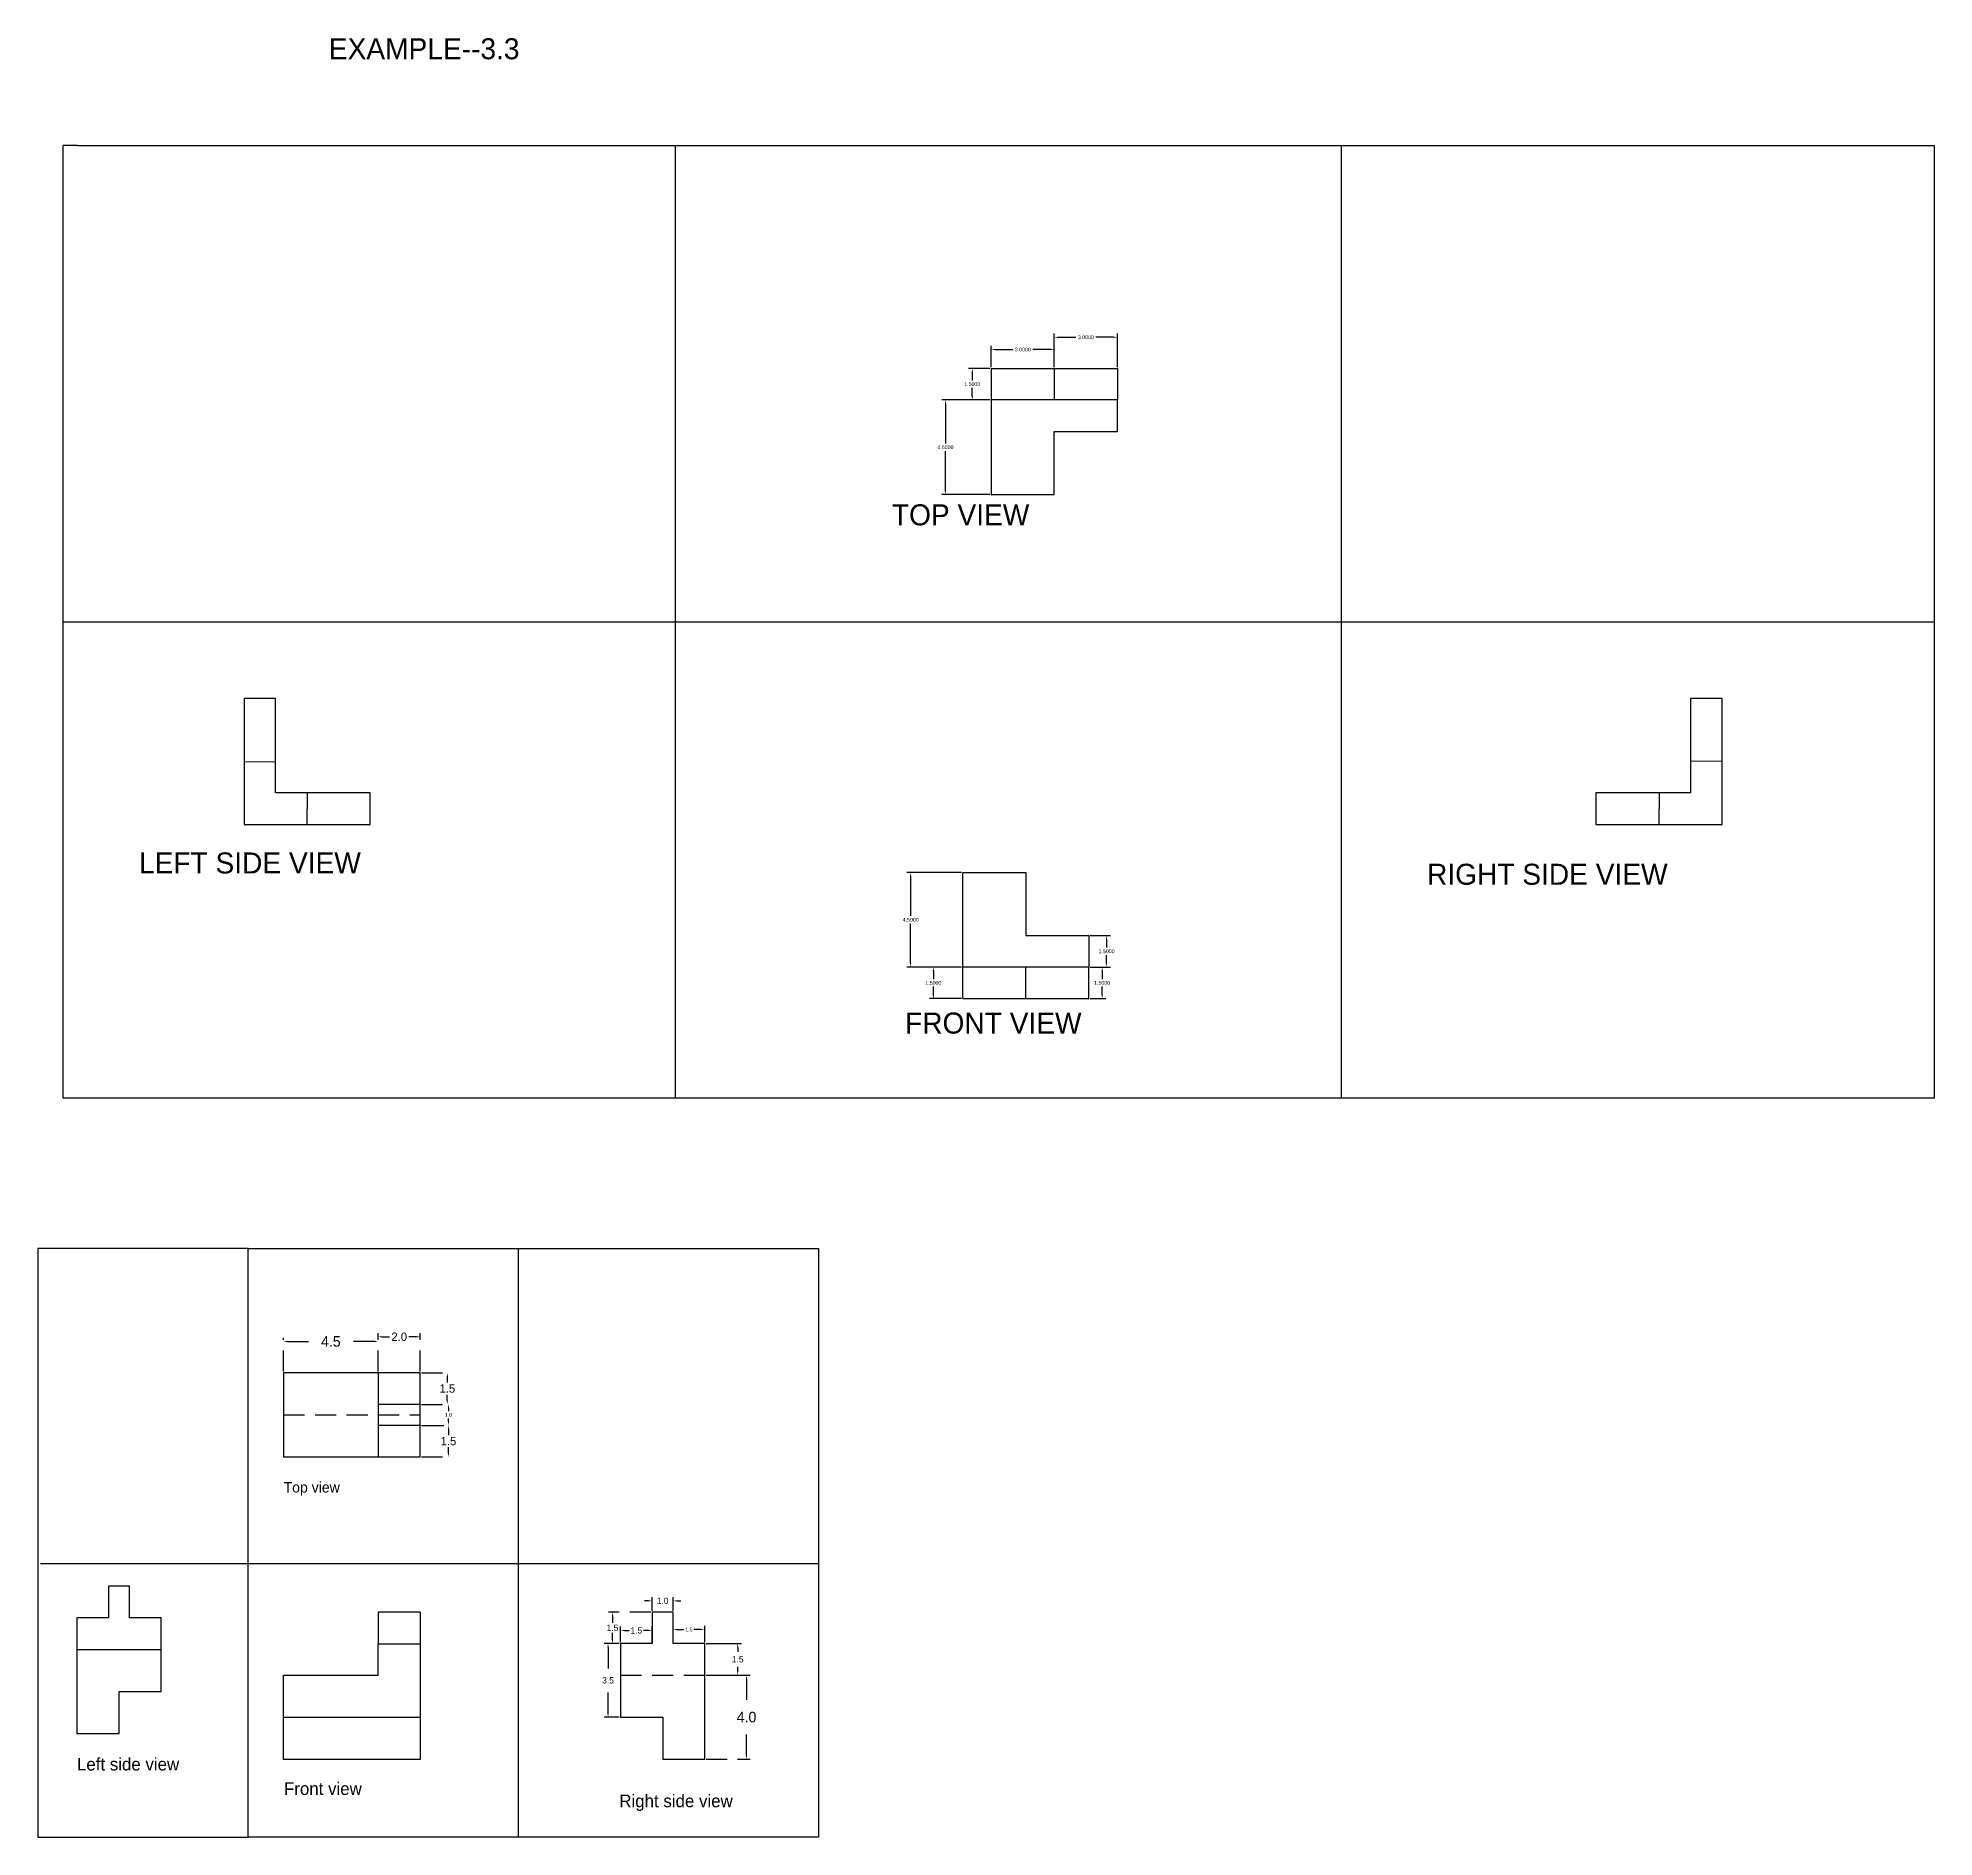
# Model space of a CAD drawing. Header units: inches. Extents: x -41 to 151, y -85 to 75.
# Drawn here: x 60.9 to 151.1, y -11 to 74.6 of the extents above; entities that cross this region are included whole.
import ezdxf

# ---------------------------------------------------------------- set-up
doc = ezdxf.new("R2010")
doc.units = ezdxf.units.IN
doc.header["$MEASUREMENT"] = 0
doc.linetypes.add('DASHEDX2', pattern=[1.5, 1, -0.5])
doc.dimstyles.get("Standard").update_dxf_attribs({"dimtxt": 0.18, "dimasz": 0.18, "dimexe": 0.18, "dimexo": 0.0625, "dimgap": 0.09, "dimtad": 0, "dimtih": 1, "dimtoh": 1, "dimdec": 4, "dimzin": 0, "dimdsep": 46, "dimtxsty": 'Standard', "dimcen": 0.09, "dimadec": 0, "dimazin": 0, "dimtfac": 1, "dimtdec": 4, "dimtofl": 0, "dimtmove": 0, "dimatfit": 3, "dimfxl": 1, "dimtolj": 1, "dimtzin": 0, "dimarcsym": 0})

# ---------------------------------------------------------------- blocks, each defined once
blk = doc.blocks.new('*D9')
at = {"color": 0, "linetype": 'DASHEDX2', "lineweight": -2}
for p, q in [((72.607, 11.168), (72.607, 12.775)), ((77.107, 11.168), (77.107, 12.775)), ((72.787, 12.595), (74.057, 12.595)), ((76.927, 12.595), (75.657, 12.595))]:
    blk.add_line(p, q, dxfattribs=at)
at = {"color": 0, "linetype": 'DASHEDX2'}
for points in [[(72.787, 12.625), (72.787, 12.565), (72.607, 12.595)], [(76.927, 12.625), (76.927, 12.565), (77.107, 12.595)]]:
    blk.add_solid(points, dxfattribs=at)
at = {"layer": 'Defpoints', "color": 0, "linetype": 'DASHEDX2'}
for p in [(77.107, 12.595), (72.607, 11.105), (77.107, 11.105)]:
    blk.add_point(p, dxfattribs=at)
at = {"color": 0, "linetype": 'DASHEDX2', "insert": (74.857, 12.595), "char_height": 0.5, "attachment_point": 5}
blk.add_mtext('\\A1;4.5', dxfattribs=at)
blk = doc.blocks.new('*D10')
at = {"color": 0, "linetype": 'DASHEDX2', "lineweight": -2}
for p, q in [((77.107, 11.168), (77.107, 12.997)), ((77.287, 12.817), (77.65, 12.817)), ((78.927, 12.817), (78.564, 12.817)), ((79.107, 11.168), (79.107, 12.997))]:
    blk.add_line(p, q, dxfattribs=at)
at = {"color": 0, "linetype": 'DASHEDX2'}
for points in [[(77.287, 12.847), (77.287, 12.787), (77.107, 12.817)], [(78.927, 12.847), (78.927, 12.787), (79.107, 12.817)]]:
    blk.add_solid(points, dxfattribs=at)
at = {"layer": 'Defpoints', "color": 0, "linetype": 'DASHEDX2'}
for p in [(79.107, 12.817), (77.107, 11.105), (79.107, 11.105)]:
    blk.add_point(p, dxfattribs=at)
at = {"color": 0, "linetype": 'DASHEDX2', "insert": (78.107, 12.817), "char_height": 0.4, "attachment_point": 5}
blk.add_mtext('\\A1;2.0', dxfattribs=at)
blk = doc.blocks.new('*D11')
at = {"color": 0, "linetype": 'DASHEDX2', "lineweight": -2}
for p, q in [((79.17, 11.105), (80.574, 11.105)), ((80.394, 10.925), (80.394, 10.645)), ((80.394, 9.785), (80.394, 10.065)), ((79.17, 9.605), (80.574, 9.605))]:
    blk.add_line(p, q, dxfattribs=at)
at = {"color": 0, "linetype": 'DASHEDX2'}
for points in [[(80.364, 10.925), (80.424, 10.925), (80.394, 11.105)], [(80.364, 9.785), (80.424, 9.785), (80.394, 9.605)]]:
    blk.add_solid(points, dxfattribs=at)
at = {"layer": 'Defpoints', "color": 0, "linetype": 'DASHEDX2'}
for p in [(79.107, 11.105), (79.107, 9.605), (80.394, 9.605)]:
    blk.add_point(p, dxfattribs=at)
at = {"color": 0, "linetype": 'DASHEDX2', "insert": (80.394, 10.355), "char_height": 0.4, "attachment_point": 5}
blk.add_mtext('\\A1;1.5', dxfattribs=at)
blk = doc.blocks.new('*D12')
at = {"color": 0, "linetype": 'DASHEDX2', "lineweight": -2}
for p, q in [((79.17, 9.605), (80.629, 9.605)), ((80.449, 9.425), (80.449, 9.285)), ((79.17, 8.605), (80.629, 8.605)), ((80.449, 8.785), (80.449, 8.925))]:
    blk.add_line(p, q, dxfattribs=at)
at = {"color": 0, "linetype": 'DASHEDX2'}
for points in [[(80.419, 9.425), (80.479, 9.425), (80.449, 9.605)], [(80.419, 8.785), (80.479, 8.785), (80.449, 8.605)]]:
    blk.add_solid(points, dxfattribs=at)
at = {"layer": 'Defpoints', "color": 0, "linetype": 'DASHEDX2'}
for p in [(79.107, 9.605), (79.107, 8.605), (80.449, 8.605)]:
    blk.add_point(p, dxfattribs=at)
at = {"color": 0, "linetype": 'DASHEDX2', "insert": (80.449, 9.105), "char_height": 0.18, "attachment_point": 5}
blk.add_mtext('\\A1;1.0', dxfattribs=at)
blk = doc.blocks.new('*D13')
at = {"color": 0, "linetype": 'DASHEDX2', "lineweight": -2}
for p, q in [((79.232, 8.605), (80.629, 8.605)), ((80.449, 8.425), (80.449, 8.145)), ((80.449, 7.285), (80.449, 7.565)), ((79.17, 7.105), (80.629, 7.105))]:
    blk.add_line(p, q, dxfattribs=at)
at = {"color": 0, "linetype": 'DASHEDX2'}
for points in [[(80.419, 8.425), (80.479, 8.425), (80.449, 8.605)], [(80.419, 7.285), (80.479, 7.285), (80.449, 7.105)]]:
    blk.add_solid(points, dxfattribs=at)
at = {"layer": 'Defpoints', "color": 0, "linetype": 'DASHEDX2'}
for p in [(79.17, 8.605), (80.449, 8.605), (79.107, 7.105)]:
    blk.add_point(p, dxfattribs=at)
at = {"color": 0, "linetype": 'DASHEDX2', "insert": (80.449, 7.855), "char_height": 0.4, "attachment_point": 5}
blk.add_mtext('\\A1;1.5', dxfattribs=at)
blk = doc.blocks.new('*D14')
at = {"color": 0, "linetype": 'DASHEDX2', "lineweight": -2}
for p, q in [((92.697, -3.275), (94.803, -3.275)), ((94.623, -3.455), (94.623, -4.725)), ((94.623, -7.095), (94.623, -5.825)), ((92.697, -7.275), (94.803, -7.275))]:
    blk.add_line(p, q, dxfattribs=at)
at = {"color": 0, "linetype": 'DASHEDX2'}
for points in [[(94.593, -3.455), (94.653, -3.455), (94.623, -3.275)], [(94.593, -7.095), (94.653, -7.095), (94.623, -7.275)]]:
    blk.add_solid(points, dxfattribs=at)
at = {"layer": 'Defpoints', "color": 0, "linetype": 'DASHEDX2'}
for p in [(92.634, -3.275), (92.634, -7.275), (94.623, -7.275)]:
    blk.add_point(p, dxfattribs=at)
at = {"color": 0, "linetype": 'DASHEDX2', "insert": (94.623, -5.275), "char_height": 0.5, "attachment_point": 5}
blk.add_mtext('\\A1;4.0', dxfattribs=at)
blk = doc.blocks.new('*D15')
at = {"color": 0, "lineweight": -2}
for p, q in [((92.697, -1.775), (94.383, -1.775)), ((94.203, -1.955), (94.203, -2.175)), ((92.697, -3.275), (94.383, -3.275)), ((94.203, -3.095), (94.203, -2.875))]:
    blk.add_line(p, q, dxfattribs=at)
at = {"color": 0}
for points in [[(94.173, -1.955), (94.233, -1.955), (94.203, -1.775)], [(94.173, -3.095), (94.233, -3.095), (94.203, -3.275)]]:
    blk.add_solid(points, dxfattribs=at)
at = {"layer": 'Defpoints', "color": 0}
for p in [(92.634, -1.775), (92.634, -3.275), (94.203, -3.275)]:
    blk.add_point(p, dxfattribs=at)
at = {"color": 0, "insert": (94.203, -2.525), "char_height": 0.3, "attachment_point": 5}
blk.add_mtext('\\A1;1.5', dxfattribs=at)
blk = doc.blocks.new('*D16')
at = {"color": 0, "lineweight": -2}
for p, q in [((91.134, -1.712), (91.134, -0.928)), ((91.314, -1.108), (91.644, -1.108)), ((92.454, -1.108), (92.124, -1.108)), ((92.634, -1.712), (92.634, -0.928))]:
    blk.add_line(p, q, dxfattribs=at)
at = {"color": 0}
for points in [[(91.314, -1.078), (91.314, -1.138), (91.134, -1.108)], [(92.454, -1.078), (92.454, -1.138), (92.634, -1.108)]]:
    blk.add_solid(points, dxfattribs=at)
at = {"layer": 'Defpoints', "color": 0}
for p in [(91.134, -1.108), (91.134, -1.775), (92.634, -1.775)]:
    blk.add_point(p, dxfattribs=at)
at = {"color": 0, "insert": (91.884, -1.108), "char_height": 0.18, "attachment_point": 5}
blk.add_mtext('\\A1;1.5', dxfattribs=at)
blk = doc.blocks.new('*D17')
at = {"color": 0, "linetype": 'DASHEDX2', "lineweight": -2}
for p, q in [((89.954, 0.255), (89.774, 0.255)), ((90.134, -0.212), (90.134, 0.435)), ((91.134, -0.212), (91.134, 0.435)), ((91.314, 0.255), (91.494, 0.255))]:
    blk.add_line(p, q, dxfattribs=at)
at = {"color": 0, "linetype": 'DASHEDX2'}
for points in [[(89.954, 0.285), (89.954, 0.225), (90.134, 0.255)], [(91.314, 0.285), (91.314, 0.225), (91.134, 0.255)]]:
    blk.add_solid(points, dxfattribs=at)
at = {"layer": 'Defpoints', "color": 0, "linetype": 'DASHEDX2'}
for p in [(91.134, 0.255), (90.134, -0.275), (91.134, -0.275)]:
    blk.add_point(p, dxfattribs=at)
at = {"color": 0, "linetype": 'DASHEDX2', "insert": (90.634, 0.255), "char_height": 0.3, "attachment_point": 5}
blk.add_mtext('\\A1;1.0', dxfattribs=at)
blk = doc.blocks.new('*D18')
at = {"color": 0, "linetype": 'DASHEDX2', "lineweight": -2}
for p, q in [((88.634, -1.712), (88.634, -0.97)), ((88.814, -1.15), (89.044, -1.15)), ((89.954, -1.15), (89.724, -1.15)), ((90.134, -1.712), (90.134, -0.97))]:
    blk.add_line(p, q, dxfattribs=at)
at = {"color": 0, "linetype": 'DASHEDX2'}
for points in [[(88.814, -1.12), (88.814, -1.18), (88.634, -1.15)], [(89.954, -1.12), (89.954, -1.18), (90.134, -1.15)]]:
    blk.add_solid(points, dxfattribs=at)
at = {"layer": 'Defpoints', "color": 0, "linetype": 'DASHEDX2'}
for p in [(88.634, -1.15), (88.634, -1.775), (90.134, -1.775)]:
    blk.add_point(p, dxfattribs=at)
at = {"color": 0, "linetype": 'DASHEDX2', "insert": (89.384, -1.15), "char_height": 0.3, "attachment_point": 5}
blk.add_mtext('\\A1;1.5', dxfattribs=at)
blk = doc.blocks.new('*D19')
at = {"color": 0, "linetype": 'DASHEDX2', "lineweight": -2}
for p, q in [((90.072, -0.275), (88.065, -0.275)), ((88.245, -0.455), (88.245, -0.785)), ((90.072, -1.775), (88.065, -1.775)), ((88.245, -1.595), (88.245, -1.265))]:
    blk.add_line(p, q, dxfattribs=at)
at = {"color": 0, "linetype": 'DASHEDX2'}
for points in [[(88.215, -0.455), (88.275, -0.455), (88.245, -0.275)], [(88.215, -1.595), (88.275, -1.595), (88.245, -1.775)]]:
    blk.add_solid(points, dxfattribs=at)
at = {"layer": 'Defpoints', "color": 0, "linetype": 'DASHEDX2'}
for p in [(90.134, -0.275), (88.245, -1.775), (90.134, -1.775)]:
    blk.add_point(p, dxfattribs=at)
at = {"color": 0, "linetype": 'DASHEDX2', "insert": (88.245, -1.025), "char_height": 0.3, "attachment_point": 5}
blk.add_mtext('\\A1;1.5', dxfattribs=at)
blk = doc.blocks.new('*D20')
at = {"color": 0, "linetype": 'DASHEDX2', "lineweight": -2}
for p, q in [((88.572, -1.775), (87.856, -1.775)), ((88.036, -1.955), (88.036, -3.285)), ((88.036, -5.095), (88.036, -3.765)), ((88.572, -5.275), (87.856, -5.275))]:
    blk.add_line(p, q, dxfattribs=at)
at = {"color": 0, "linetype": 'DASHEDX2'}
for points in [[(88.006, -1.955), (88.066, -1.955), (88.036, -1.775)], [(88.006, -5.095), (88.066, -5.095), (88.036, -5.275)]]:
    blk.add_solid(points, dxfattribs=at)
at = {"layer": 'Defpoints', "color": 0, "linetype": 'DASHEDX2'}
for p in [(88.634, -1.775), (88.036, -5.275), (88.634, -5.275)]:
    blk.add_point(p, dxfattribs=at)
at = {"color": 0, "linetype": 'DASHEDX2', "insert": (88.036, -3.525), "char_height": 0.3, "attachment_point": 5}
blk.add_mtext('\\A1;3.5', dxfattribs=at)
blk = doc.blocks.new('*D27')
at = {"color": 0, "lineweight": -2}
for p, q in [((106.259, 58.948), (106.259, 59.962)), ((106.439, 59.782), (107.279, 59.782)), ((109.079, 59.782), (108.239, 59.782)), ((109.259, 58.948), (109.259, 59.962))]:
    blk.add_line(p, q, dxfattribs=at)
at = {"color": 0}
for points in [[(106.439, 59.812), (106.439, 59.752), (106.259, 59.782)], [(109.079, 59.812), (109.079, 59.752), (109.259, 59.782)]]:
    blk.add_solid(points, dxfattribs=at)
at = {"layer": 'Defpoints', "color": 0}
for p in [(109.259, 59.782), (106.259, 58.885), (109.259, 58.885)]:
    blk.add_point(p, dxfattribs=at)
at = {"color": 0, "insert": (107.759, 59.782), "char_height": 0.18, "attachment_point": 5}
blk.add_mtext('\\A1;3.0000', dxfattribs=at)
blk = doc.blocks.new('*D28')
at = {"color": 0, "lineweight": -2}
for p, q in [((109.259, 58.948), (109.259, 60.545)), ((112.259, 58.948), (112.259, 60.545)), ((109.439, 60.365), (110.279, 60.365)), ((112.079, 60.365), (111.239, 60.365))]:
    blk.add_line(p, q, dxfattribs=at)
at = {"color": 0}
for points in [[(109.439, 60.395), (109.439, 60.335), (109.259, 60.365)], [(112.079, 60.395), (112.079, 60.335), (112.259, 60.365)]]:
    blk.add_solid(points, dxfattribs=at)
at = {"layer": 'Defpoints', "color": 0}
for p in [(112.259, 60.365), (109.259, 58.885), (112.259, 58.885)]:
    blk.add_point(p, dxfattribs=at)
at = {"color": 0, "insert": (110.759, 60.365), "char_height": 0.18, "attachment_point": 5}
blk.add_mtext('\\A1;3.0000', dxfattribs=at)
blk = doc.blocks.new('*D29')
at = {"color": 0, "lineweight": -2}
for p, q in [((106.196, 58.885), (105.177, 58.885)), ((105.357, 58.705), (105.357, 58.315)), ((105.357, 57.565), (105.357, 57.955)), ((106.196, 57.385), (105.177, 57.385))]:
    blk.add_line(p, q, dxfattribs=at)
at = {"color": 0}
for points in [[(105.327, 58.705), (105.387, 58.705), (105.357, 58.885)], [(105.327, 57.565), (105.387, 57.565), (105.357, 57.385)]]:
    blk.add_solid(points, dxfattribs=at)
at = {"layer": 'Defpoints', "color": 0}
for p in [(106.259, 58.885), (105.357, 57.385), (106.259, 57.385)]:
    blk.add_point(p, dxfattribs=at)
at = {"color": 0, "insert": (105.357, 58.135), "char_height": 0.18, "attachment_point": 5}
blk.add_mtext('\\A1;1.5000', dxfattribs=at)
blk = doc.blocks.new('*D30')
at = {"color": 0, "lineweight": -2}
for p, q in [((106.134, 57.385), (103.902, 57.385)), ((104.082, 57.205), (104.082, 55.315)), ((104.082, 53.065), (104.082, 54.955)), ((106.196, 52.885), (103.902, 52.885))]:
    blk.add_line(p, q, dxfattribs=at)
at = {"color": 0}
for points in [[(104.052, 57.205), (104.112, 57.205), (104.082, 57.385)], [(104.052, 53.065), (104.112, 53.065), (104.082, 52.885)]]:
    blk.add_solid(points, dxfattribs=at)
at = {"layer": 'Defpoints', "color": 0}
for p in [(104.082, 57.385), (106.196, 57.385), (106.259, 52.885)]:
    blk.add_point(p, dxfattribs=at)
at = {"color": 0, "insert": (104.082, 55.135), "char_height": 0.18, "attachment_point": 5}
blk.add_mtext('\\A1;4.5000', dxfattribs=at)
blk = doc.blocks.new('*D31')
at = {"color": 0, "lineweight": -2}
for p, q in [((104.838, 34.906), (102.247, 34.906)), ((102.427, 34.726), (102.427, 32.836)), ((102.427, 30.586), (102.427, 32.476)), ((104.838, 30.406), (102.247, 30.406))]:
    blk.add_line(p, q, dxfattribs=at)
at = {"color": 0}
for points in [[(102.397, 34.726), (102.457, 34.726), (102.427, 34.906)], [(102.397, 30.586), (102.457, 30.586), (102.427, 30.406)]]:
    blk.add_solid(points, dxfattribs=at)
at = {"layer": 'Defpoints', "color": 0}
for p in [(104.901, 34.906), (102.427, 30.406), (104.901, 30.406)]:
    blk.add_point(p, dxfattribs=at)
at = {"color": 0, "insert": (102.427, 32.656), "char_height": 0.18, "attachment_point": 5}
blk.add_mtext('\\A1;4.5000', dxfattribs=at)
blk = doc.blocks.new('*D32')
at = {"color": 0, "lineweight": -2}
for p, q in [((104.838, 30.406), (103.326, 30.406)), ((103.506, 30.226), (103.506, 29.836)), ((104.838, 28.906), (103.326, 28.906)), ((103.506, 29.086), (103.506, 29.476))]:
    blk.add_line(p, q, dxfattribs=at)
at = {"color": 0}
for points in [[(103.476, 30.226), (103.536, 30.226), (103.506, 30.406)], [(103.476, 29.086), (103.536, 29.086), (103.506, 28.906)]]:
    blk.add_solid(points, dxfattribs=at)
at = {"layer": 'Defpoints', "color": 0}
for p in [(104.901, 30.406), (103.506, 28.906), (104.901, 28.906)]:
    blk.add_point(p, dxfattribs=at)
at = {"color": 0, "insert": (103.506, 29.656), "char_height": 0.18, "attachment_point": 5}
blk.add_mtext('\\A1;1.5000', dxfattribs=at)
blk = doc.blocks.new('*D48')
at = {"color": 0, "lineweight": -2}
for p, q in [((110.963, 31.906), (111.925, 31.906)), ((111.745, 31.726), (111.745, 31.336)), ((111.745, 30.586), (111.745, 30.976)), ((110.963, 30.406), (111.925, 30.406))]:
    blk.add_line(p, q, dxfattribs=at)
at = {"color": 0}
for points in [[(111.715, 31.726), (111.775, 31.726), (111.745, 31.906)], [(111.715, 30.586), (111.775, 30.586), (111.745, 30.406)]]:
    blk.add_solid(points, dxfattribs=at)
at = {"layer": 'Defpoints', "color": 0}
for p in [(110.901, 31.906), (110.901, 30.406), (111.745, 30.406)]:
    blk.add_point(p, dxfattribs=at)
at = {"color": 0, "insert": (111.745, 31.156), "char_height": 0.18, "attachment_point": 5}
blk.add_mtext('\\A1;1.5000', dxfattribs=at)
blk = doc.blocks.new('*D49')
at = {"color": 0, "lineweight": -2}
for p, q in [((110.963, 30.406), (111.713, 30.406)), ((111.533, 30.226), (111.533, 29.836)), ((110.963, 28.906), (111.713, 28.906)), ((111.533, 29.086), (111.533, 29.476))]:
    blk.add_line(p, q, dxfattribs=at)
at = {"color": 0}
for points in [[(111.503, 30.226), (111.563, 30.226), (111.533, 30.406)], [(111.503, 29.086), (111.563, 29.086), (111.533, 28.906)]]:
    blk.add_solid(points, dxfattribs=at)
at = {"layer": 'Defpoints', "color": 0}
for p in [(110.901, 30.406), (110.901, 28.906), (111.533, 28.906)]:
    blk.add_point(p, dxfattribs=at)
at = {"color": 0, "insert": (111.533, 29.656), "char_height": 0.18, "attachment_point": 5}
blk.add_mtext('\\A1;1.5000', dxfattribs=at)

msp = doc.modelspace()

# ---------------------------------------------------------------- linework, layer by layer
for p, q in [((62.13051, 24.16751), (62.13051, 69.49024)), ((62.81222, 69.49024), (62.13051, 69.49024)), ((62.81222, 69.49024), (151.09412, 69.49024)), ((91.22497, 69.49024), (91.22497, 24.16751)), ((122.89683, 69.49024), (122.89683, 24.16751)), ((151.09412, 69.49024), (151.09412, 24.16751)), ((106.2587, 58.8854), (109.2587, 58.8854)), ((106.2587, 58.8854), (106.2587, 57.3854)), ((109.2587, 58.8854), (112.2587, 58.8854)), ((109.2587, 58.8854), (109.2587, 57.3854)), ((112.2587, 58.8854), (112.2587, 57.3854)), ((106.2587, 57.3854), (106.2587, 52.8854)), ((112.2587, 57.3854), (106.2587, 57.3854)), ((112.2587, 55.8854), (112.2587, 57.3854)), ((109.2587, 52.8854), (109.2587, 55.8854)), ((109.2587, 55.8854), (112.2587, 55.8854)), ((106.2587, 52.8854), (109.2587, 52.8854)), ((62.13051, 46.82888), (151.09412, 46.82888)), ((70.72764, 43.18866), (70.72764, 40.18866)), ((72.22764, 43.18866), (70.72764, 43.18866)), ((72.22764, 38.68866), (72.22764, 43.18866)), ((141.01381, 43.18866), (139.51381, 43.18866)), ((139.51381, 43.18866), (139.51381, 38.68866)), ((141.01381, 40.18866), (141.01381, 43.18866)), ((70.72764, 40.18866), (70.72764, 37.18866)), ((70.72764, 40.18866), (72.22764, 40.16757)), ((141.01381, 40.18866), (139.51381, 40.20708)), ((141.01381, 37.18866), (141.01381, 40.18866)), ((76.72764, 38.68866), (72.22764, 38.68866)), ((73.72764, 37.18866), (73.74606, 38.68866)), ((76.72764, 37.18866), (76.72764, 38.68866)), ((139.51381, 38.68866), (135.01381, 38.68866)), ((135.01381, 38.68866), (135.01381, 37.18866)), ((138.01381, 37.18866), (138.0349, 38.68866)), ((70.72764, 37.18866), (73.72764, 37.18866)), ((73.72764, 37.18866), (76.72764, 37.18866)), ((135.01381, 37.18866), (138.01381, 37.18866)), ((138.01381, 37.18866), (141.01381, 37.18866)), ((104.90089, 30.40566), (104.90089, 34.90566)), ((104.90089, 30.40566), (104.90089, 34.90566)), ((104.90089, 34.90566), (107.90089, 34.90566)), ((107.90089, 34.90566), (107.90089, 31.90566)), ((107.90089, 31.90566), (110.90089, 31.90566)), ((110.90089, 31.90566), (110.90089, 30.40566)), ((104.90089, 28.90566), (104.90089, 30.40566)), ((104.90089, 28.90566), (104.90089, 30.40566)), ((110.90089, 30.40566), (104.90089, 30.40566)), ((107.90089, 28.90566), (107.90089, 30.40566)), ((110.90089, 28.90566), (110.90089, 30.40566)), ((104.90089, 28.90566), (107.90089, 28.90566)), ((107.90089, 28.90566), (110.90089, 28.90566)), ((151.09412, 24.16751), (62.13051, 24.16751)), ((60.9258, 17.019), (60.9258, -10.981)), ((70.9258, 17.019), (60.9258, 17.019)), ((60.9258, 17.019), (60.9258, 17.019)), ((60.9258, 17.019), (60.9258, 17.019)), ((70.9258, -10.981), (70.9258, 17.019)), ((70.9258, 17.019), (83.75789, 17.019)), ((83.75789, 17.019), (83.75789, 2.019)), ((83.75789, 17.019), (98.04909, 17.019)), ((98.04909, 17.019), (98.04909, 2.019)), ((77.10709, 11.10535), (72.60709, 11.10535)), ((72.60709, 11.10535), (72.60709, 9.10535)), ((79.10709, 11.10535), (77.10709, 11.10535)), ((77.10709, 11.10535), (77.10709, 7.10535)), ((79.10709, 9.60535), (79.10709, 11.10535)), ((72.60709, 9.10535), (72.60709, 7.10535)), ((79.10709, 9.60535), (77.10709, 9.60535)), ((79.10709, 8.60535), (79.10709, 9.60535)), ((79.10709, 8.60535), (77.10709, 8.60535)), ((79.10709, 7.10535), (79.10709, 8.60535)), ((72.60709, 7.10535), (77.10709, 7.10535)), ((77.10709, 7.10535), (79.10709, 7.10535)), ((98.04909, 2.019), (61.04909, 2.019)), ((83.75789, 2.019), (83.75789, -10.981)), ((98.04909, 2.019), (98.04909, -10.981)), ((65.2831, 0.95061), (64.2831, 0.95061)), ((64.2831, 0.95061), (64.2831, -0.54939)), ((65.2831, -0.54939), (65.2831, 0.95061)), ((64.2831, -0.54939), (62.7831, -0.54939)), ((62.7831, -0.54939), (62.7831, -2.04939)), ((66.7831, -0.54939), (65.2831, -0.54939)), ((66.7831, -2.04939), (66.7831, -0.54939)), ((79.10709, -0.28387), (77.10709, -0.28387)), ((77.10709, -0.28387), (77.10709, -1.78387)), ((79.10709, -0.28387), (79.10709, -1.78387)), ((91.13448, -0.27451), (90.13448, -0.27451)), ((90.13448, -0.27451), (90.13448, -1.77451)), ((91.13448, -1.77451), (91.13448, -0.27451)), ((77.10709, -3.28387), (77.10709, -1.78387)), ((77.10709, -1.78387), (79.10709, -1.78387)), ((79.10709, -1.78387), (79.10709, -5.28387)), ((90.13448, -1.77451), (88.63448, -1.77451)), ((88.63448, -1.77451), (88.63448, -3.27451)), ((92.63448, -1.77451), (91.13448, -1.77451)), ((92.63448, -3.27451), (92.63448, -1.77451)), ((62.7831, -2.04939), (62.7831, -4.04939)), ((62.7831, -2.04939), (66.7831, -2.04939)), ((66.7831, -4.04939), (66.7831, -2.04939)), ((72.60709, -5.28387), (72.60709, -3.28387)), ((72.60709, -3.28387), (77.10709, -3.28387)), ((88.63448, -3.27451), (88.63448, -5.27451)), ((92.63448, -7.27451), (92.63448, -3.27451)), ((62.7831, -4.04939), (62.7831, -6.04939)), ((64.7831, -6.04939), (64.7831, -4.04939)), ((64.7831, -4.04939), (66.7831, -4.04939)), ((72.60709, -7.28387), (72.60709, -5.28387)), ((72.60709, -5.28387), (79.10709, -5.28387)), ((79.10709, -5.28387), (79.10709, -7.28387)), ((88.63448, -5.27451), (90.63448, -5.27451)), ((90.63448, -5.27451), (90.63448, -7.27451)), ((62.7831, -6.04939), (64.7831, -6.04939)), ((79.10709, -7.28387), (72.60709, -7.28387)), ((90.63448, -7.27451), (92.63448, -7.27451)), ((60.9258, -10.981), (70.9258, -10.981)), ((83.75789, -10.981), (70.9258, -10.981)), ((70.9258, -10.981), (70.9258, -10.981)), ((98.04909, -10.981), (83.75789, -10.981))]:
    msp.add_line(p, q)
at = {"linetype": 'DASHEDX2'}
for p, q in [((72.60709, 9.10535), (79.10709, 9.10535)), ((88.63448, -3.27451), (92.63448, -3.27451))]:
    msp.add_line(p, q, dxfattribs=at)

# ---------------------------------------------------------------- texts
at = {"attachment_point": 1}
for s, insert, char_height, width in [('EXAMPLE--3.3', (74.75995, 74.5916), 1, 60.6027085), ('TOP VIEW', (101.53426, 52.42018), 1, 12.0967737), ('LEFT SIDE VIEW', (65.73042, 35.85818), 1, 19.3183321), ('RIGHT SIDE VIEW', (126.98136, 35.32047), 1, 21.8214036), ('FRONT VIEW', (102.16103, 28.24257), 1, 10.8432227), ('Left side view', (62.7831, -7.21307), 0.6, 6.616097), ('Front view', (72.62738, -8.37675), 0.6, 6.5622112)]:
    msp.add_mtext(s, dxfattribs=dict(at, insert=insert, char_height=char_height, width=width))
at = {"linetype": 'DASHEDX2', "attachment_point": 1}
for s, insert, char_height, width in [('{\\C1;Top view}', (72.60709, 5.9092), 0.5, 6.6359535), ('Right side view', (88.57198, -8.9607), 0.6, 6.846916)]:
    msp.add_mtext(s, dxfattribs=dict(at, insert=insert, char_height=char_height, width=width))

# ---------------------------------------------------------------- dimensions: what is measured, and where the dimension line sits
for base, p1, p2, picture, middle in [((112.2587, 60.36468), (109.2587, 58.8854), (112.2587, 58.8854), '*D28', (110.7587, 60.36468)), ((109.2587, 59.7822), (106.2587, 58.8854), (109.2587, 58.8854), '*D27', (107.7587, 59.7822))]:
    dim = msp.add_linear_dim(base=base, p1=p1, p2=p2, dimstyle='Standard')
    dim.commit()
    dim.dimension.update_dxf_attribs({"geometry": picture, "text_midpoint": middle})
for base, p1, p2, picture, middle in [((105.35669, 57.3854), (106.2587, 58.8854), (106.2587, 57.3854), '*D29', (105.35669, 58.1354)), ((104.08219, 57.3854), (106.2587, 52.8854), (106.1962, 57.3854), '*D30', (104.08219, 55.1354)), ((102.42676, 30.40566), (104.90089, 34.90566), (104.90089, 30.40566), '*D31', (102.42676, 32.65566)), ((111.74482, 30.40566), (110.90089, 31.90566), (110.90089, 30.40566), '*D48', (111.74482, 31.15566)), ((103.50598, 28.90566), (104.90089, 30.40566), (104.90089, 28.90566), '*D32', (103.50598, 29.65566)), ((111.53256, 28.90566), (110.90089, 30.40566), (110.90089, 28.90566), '*D49', (111.53256, 29.65566))]:
    dim = msp.add_linear_dim(base=base, p1=p1, p2=p2, angle=90, dimstyle='Standard')
    dim.commit()
    dim.dimension.update_dxf_attribs({"geometry": picture, "text_midpoint": middle})
at = {"linetype": 'DASHEDX2'}
for base, p1, p2, override, picture, middle in [((77.10709, 12.59507), (72.60709, 11.10535), (77.10709, 11.10535), {"dimtxt": 0.5, "dimgap": 0.3, "dimdec": 1}, '*D9', (74.85709, 12.59507)), ((79.10709, 12.81667), (77.10709, 11.10535), (79.10709, 11.10535), {"dimtxt": 0.4, "dimdec": 1}, '*D10', (78.10709, 12.81667)), ((91.13448, 0.25514), (90.13448, -0.27451), (91.13448, -0.27451), {"dimtxt": 0.3, "dimdec": 1}, '*D17', (90.63448, 0.25514)), ((88.63448, -1.1497), (90.13448, -1.77451), (88.63448, -1.77451), {"dimtxt": 0.3, "dimdec": 1}, '*D18', (89.38448, -1.1497))]:
    dim = msp.add_linear_dim(base=base, p1=p1, p2=p2, dimstyle='Standard', override=override, dxfattribs=at)
    dim.commit()
    dim.dimension.update_dxf_attribs({"geometry": picture, "text_midpoint": middle})
for base, p1, p2, override, picture, middle in [((80.39424, 9.60535), (79.10709, 11.10535), (79.10709, 9.60535), {"dimtxt": 0.4, "dimdec": 1}, '*D11', (80.39424, 10.35535)), ((80.44899, 8.60535), (79.10709, 9.60535), (79.10709, 8.60535), {"dimdec": 1}, '*D12', (80.44899, 9.10535)), ((80.44899, 8.60535), (79.10709, 7.10535), (79.16959, 8.60535), {"dimtxt": 0.4, "dimdec": 1}, '*D13', (80.44899, 7.85535)), ((88.24525, -1.77451), (90.13448, -0.27451), (90.13448, -1.77451), {"dimtxt": 0.3, "dimdec": 1}, '*D19', (88.24525, -1.02451)), ((88.03579, -5.27451), (88.63448, -1.77451), (88.63448, -5.27451), {"dimtxt": 0.3, "dimdec": 1}, '*D20', (88.03579, -3.52451)), ((94.62273, -7.27451), (92.63448, -3.27451), (92.63448, -7.27451), {"dimtxt": 0.5, "dimgap": 0.3, "dimdec": 1}, '*D14', (94.62273, -5.27451))]:
    dim = msp.add_linear_dim(base=base, p1=p1, p2=p2, angle=90, dimstyle='Standard', override=override, dxfattribs=at)
    dim.commit()
    dim.dimension.update_dxf_attribs({"geometry": picture, "text_midpoint": middle})
dim = msp.add_linear_dim(base=(91.13448, -1.10777), p1=(92.63448, -1.77451), p2=(91.13448, -1.77451), dimstyle='Standard', override={"dimdec": 1})
dim.commit()
dim.dimension.update_dxf_attribs({"geometry": '*D16', "text_midpoint": (91.88448, -1.10777)})
dim = msp.add_linear_dim(base=(94.20307, -3.27451), p1=(92.63448, -1.77451), p2=(92.63448, -3.27451), angle=90, dimstyle='Standard', override={"dimtxt": 0.3, "dimgap": 0.2, "dimdec": 1})
dim.commit()
dim.dimension.update_dxf_attribs({"geometry": '*D15', "text_midpoint": (94.20307, -2.52451)})

doc.saveas('drawing.dxf')
